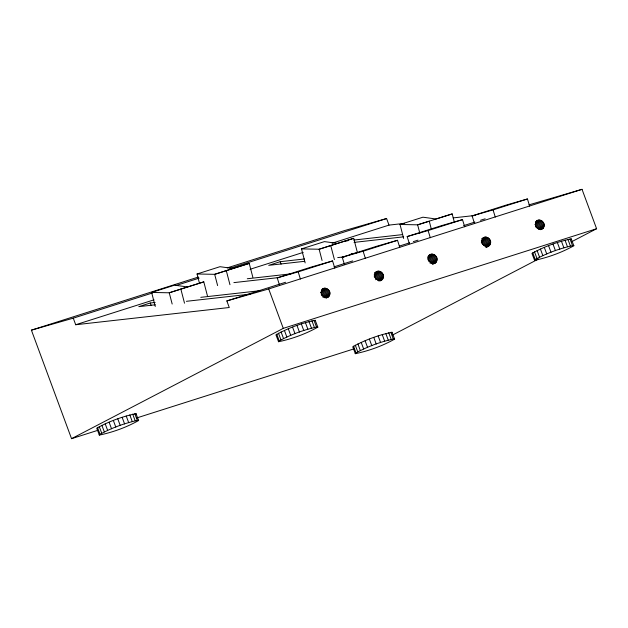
<?xml version="1.0" encoding="UTF-8"?>
<svg xmlns="http://www.w3.org/2000/svg" width="628" height="628" viewBox="0 0 628 628"><rect width="100%" height="100%" fill="white"/><g stroke="black" fill="none" stroke-linecap="round" stroke-linejoin="round"><path stroke-width="0.94" d="M329.747 294.767C331.631 289.704 323.106 285.081 321.348 291.031C319.456 296.102 327.989 300.726 329.747 294.767L324.543 297.484M383.316 277.733C385.207 272.67 376.674 268.046 374.916 273.996C373.032 279.067 381.557 283.691 383.316 277.733L378.111 280.449M436.884 260.699C438.776 255.635 430.251 251.012 428.492 256.962C426.6 262.033 435.125 266.657 436.884 260.699L431.679 263.415M490.452 243.664C492.344 238.601 483.819 233.977 482.061 239.927C480.169 244.999 488.694 249.622 490.452 243.664L485.248 246.38M544.029 226.63C545.92 221.566 537.387 216.943 535.629 222.893C533.745 227.964 542.27 232.588 544.029 226.63L538.824 229.346M135.993 413.648L138.615 420.525C126.518 427.33 112.954 432.245 99.365 435.102L96.736 428.225C108.84 421.419 122.405 416.505 135.993 413.648L136.19 413.962M138.615 420.525L138.419 420.218C124.831 423.076 111.274 427.982 99.169 434.788L99.365 435.102M315.201 320.28L317.823 327.157C305.726 333.963 292.161 338.877 278.573 341.734L275.943 334.857C288.048 328.051 301.605 323.137 315.201 320.28L315.397 320.594M317.823 327.157L317.627 326.85C304.038 329.708 290.481 334.614 278.377 341.42L278.573 341.734M391.998 332.243L394.627 339.12C382.523 345.926 368.966 350.84 355.377 353.697L352.748 346.813C364.852 340.007 378.409 335.101 391.998 332.243L391.409 333.225M394.627 339.12L394.431 338.806C380.843 341.663 367.278 346.577 355.173 353.383L355.377 353.697M571.205 238.876L573.835 245.752C561.73 252.558 548.173 257.472 534.585 260.33L531.955 253.453C544.06 246.647 557.617 241.733 571.205 238.876L571.402 239.182M573.835 245.752L573.639 245.438C560.05 248.296 546.486 253.21 534.381 260.016L534.585 260.33M322.109 289.21L323.844 288.299M322.18 289.492L324.778 288.134M321.418 290.466L325.751 288.205M321.512 291.219L326.717 288.511M320.68 292.648L327.62 289.037M321.481 293.37L328.42 289.759M321.269 294.697L329.08 290.631M321.756 295.694L329.559 291.627M322.894 296.298L329.833 292.679M322.957 297.358L329.896 293.747M325.037 297.962L329.378 295.702M326.215 297.845L328.821 296.487M374.814 272.623L377.412 271.265M326.364 298.002L328.099 297.099M374.885 272.905L378.354 271.1M374.987 273.431L379.328 271.17M374.217 274.64L380.285 271.477M374.257 275.614L381.196 272.002M374.186 276.791L381.997 272.725M374.845 277.662L382.648 273.596M375.324 278.659L383.127 274.593M375.599 279.711L383.41 275.645M198.322 277.074L31.4 330.155L71.545 438.674L283.275 328.365L596.6 228.733L582.023 189.326L528.964 204.869M377.397 279.876L383.473 276.713M378.613 280.928L382.947 278.667M379.791 280.81L382.389 279.452M428.382 255.588L430.989 254.23M379.932 280.967L381.667 280.064M428.453 255.871L431.923 254.065M427.692 256.844L432.896 254.136M427.786 257.606L433.862 254.442M427.825 258.579L434.764 254.968M427.754 259.757L435.565 255.69M428.414 260.628L436.217 256.562M428.893 261.625L436.703 257.559M430.039 262.229L436.978 258.61M430.101 263.289L437.041 259.678M432.182 263.893L436.515 261.633M432.488 264.231L435.958 262.418M481.959 238.554L484.557 237.196M433.501 263.933L435.235 263.03M482.021 238.836L485.491 237.031M482.131 239.362L486.465 237.101M481.362 240.571L487.43 237.408M481.393 241.544L488.333 237.934M481.331 242.722L489.134 238.656M481.982 243.593L489.793 239.527M482.461 244.59L490.272 240.524M483.607 245.195L490.546 241.576M484.541 245.807L490.609 242.644M485.75 246.859L490.091 244.598M486.064 247.196L489.534 245.383M486.221 247.299L487.956 246.396M536.39 221.072L538.125 220.161M487.077 246.898L488.812 245.995M535.598 221.802L539.067 219.996M535.7 222.328L540.041 220.067M535.794 223.081L540.998 220.373M534.97 224.51L541.909 220.899M535.77 225.232L542.702 221.621M535.558 226.559L543.361 222.493M536.037 227.556L543.84 223.489M537.183 228.16L544.123 224.541M538.11 228.773L544.186 225.609M540.19 229.369L543.66 227.564M540.496 229.707L543.102 228.349M392.681 334.975L538.463 259.026M571.433 241.843L596.6 228.733M199.484 283.33L197.051 273.989L219.981 266.696L233.019 268.494L249.23 263.415L252.88 277.427M227.226 267.889L344.725 230.523L386.589 218.536L389.015 225.107L404.573 223.364M155.265 306.464L151.615 292.452L174.545 285.167L187.584 286.957L203.794 281.878L207.444 295.89M31.4 330.155L73.264 318.168L152.526 292.962M175.84 285.552L199.155 278.141M229.927 268.352L386.589 218.536M233.019 268.494L214.674 274.326L197.051 273.989M217.61 285.575L214.674 274.326L249.23 263.415M305.161 262.912L301.511 248.9L324.441 241.607L337.479 243.405L353.69 238.326L357.34 252.338M187.584 286.957L169.238 292.789L151.615 292.452M172.174 304.038L169.238 292.789L203.794 281.878M73.264 318.168L75.698 324.739L154.025 299.831M250.077 269.286L303.23 252.385M332.134 243.193L389.015 225.107M337.479 243.405L319.134 249.238L301.511 248.9M155.124 302.461L150.265 303.002L138.804 306.652L155.32 304.792M304.47 258.964L280.182 261.695L268.721 265.338L304.674 261.303M322.07 260.487L319.134 249.238L353.69 238.326M403.663 238.491L400.012 224.479L422.942 217.194L435.981 218.991L452.191 213.912L454.382 222.312M452.191 213.912L417.636 224.824L400.012 224.479M279.468 285.026L277.254 277.866L311.645 266.931L332.573 260.942L334.795 268.101M344.427 264.372L342.213 257.213L376.604 246.278L397.532 240.289L399.746 247.44M409.385 243.719L407.172 236.56L441.562 225.625L462.491 219.627L464.704 226.786M474.344 223.058L472.13 215.906L506.513 204.971L527.449 198.974L529.663 206.133M277.254 277.866L298.19 271.877L332.573 260.942M342.213 257.213L363.141 251.224L397.532 240.289M407.172 236.56L428.1 230.562L462.491 219.627M472.13 215.906L493.059 209.909L527.449 198.974M75.698 324.739L229.267 307.508L226.834 300.938L285.583 282.262M334.072 266.837L352.724 260.91M399.345 246.082L409.605 242.824M413.334 241.639L417.997 240.155M463.692 225.625L474.886 222.069M480.475 220.287L485.138 218.803M226.834 300.938L268.698 288.959L582.023 189.326M71.545 438.674L97.654 430.376M136.818 417.918L354.098 348.83M453.165 217.908L475.522 215.404M345.141 241.034L348.053 240.712M353.886 240.053L402.47 234.605M354.082 242.392L403.639 236.834M351.115 253.736L355.974 253.186M337.707 257.598L344.513 256.836M247.291 278.754L291.015 273.847M233.883 282.616L279.554 277.49M200.795 297.334L260.071 290.686M186.414 301.307L250.548 294.108M570.028 238.93L572.461 245.501M567.932 239.362L570.357 245.933M565.019 240.147L567.445 246.71M561.44 241.231L563.865 247.801M557.366 242.581L559.799 249.143M553.009 244.111L555.442 250.674M548.589 245.752L551.015 252.323M544.319 247.424L546.753 253.987M540.418 249.041L542.851 255.604M537.089 250.517L539.515 257.088M534.483 251.789L536.916 258.351M532.748 252.778L535.174 259.348M390.82 332.298L393.254 338.869M388.724 332.73L391.158 339.301M385.812 333.515L388.237 340.078M382.232 334.598L384.658 341.169M378.158 335.949L380.592 342.511M373.801 337.479L376.235 344.042M369.382 339.12L371.807 345.69M365.111 340.792L367.545 347.355M361.218 342.401L363.643 348.972M357.882 343.885L360.307 350.455M355.275 345.149L357.709 351.719M353.54 346.146L355.966 352.716M314.024 320.343L316.449 326.905M311.92 320.775L314.353 327.337M309.007 321.552L311.441 328.122M305.428 322.643L307.861 329.205M280.182 261.695L281.093 264.153M301.361 323.985L303.787 330.556M297.005 325.516L299.43 332.086M292.577 327.157L295.011 333.727M288.315 328.829L290.74 335.399M284.413 330.446L286.839 337.008M268.698 288.959L283.275 328.365M281.077 331.922L283.511 338.492M278.479 333.193L280.904 339.756M276.736 334.182L279.17 340.753M150.265 303.002L151.175 305.467M134.816 413.711L137.242 420.273M132.712 414.135L135.146 420.705M129.8 414.92L132.233 421.49M126.22 416.011L128.654 422.573M122.154 417.353L124.579 423.916M117.797 418.884L120.223 425.454M113.37 420.525L115.803 427.095M109.107 422.197L111.533 428.767M105.206 423.814L107.639 430.376M101.869 425.289L104.303 431.86M99.271 426.561L101.697 433.124M97.528 427.55L99.962 434.121M493.059 209.909L495.272 217.068M428.1 230.562L430.313 237.722M363.141 251.224L365.363 258.375M298.19 271.877L300.404 279.036M431.452 229.605L429.262 221.197L417.636 224.824L419.834 233.255M330.76 245.619L334.41 259.631M226.308 270.707L229.958 284.712M180.864 289.17L184.514 303.183"/></g></svg>
